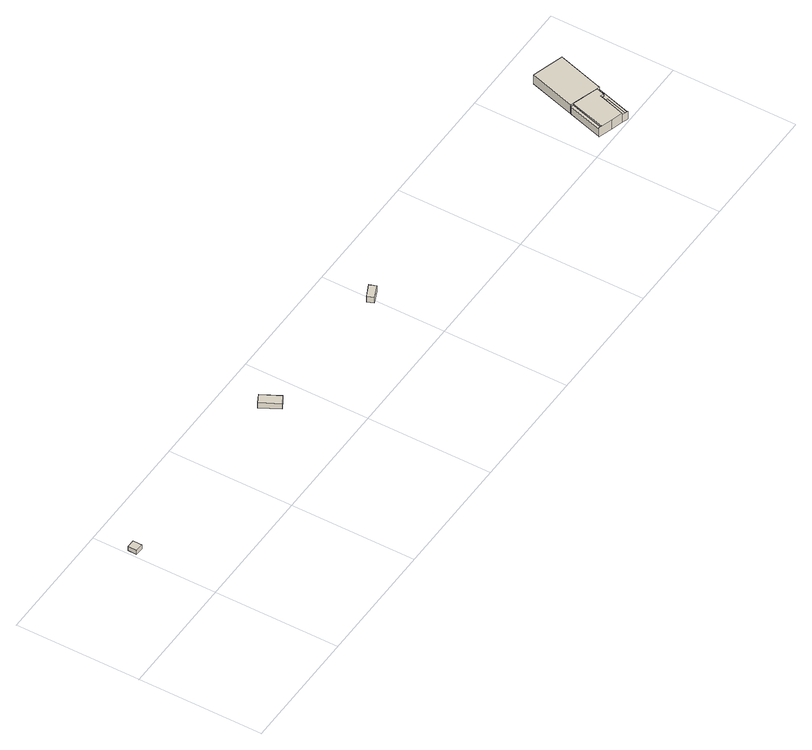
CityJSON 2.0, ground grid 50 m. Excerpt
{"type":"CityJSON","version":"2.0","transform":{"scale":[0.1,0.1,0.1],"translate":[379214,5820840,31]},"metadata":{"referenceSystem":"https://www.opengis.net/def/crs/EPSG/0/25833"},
"CityObjects":{
"building1":{"type":"Building","attributes":{"Gemeindeschluessel":"11000005","BezugspunktDach":"2200","function":"31001_3210","measuredHeight":1.9,"storeysAboveGround":1},"address":[{"country":"Germany","locality":"Berlin","thoroughfareNumber":"25 (1)","thoroughfareName":"Elsgrabenweg"}],"geometry":[{"type":"Solid","lod":"1","boundaries":[[[[0,1,2,3]],[[4,5,6,7]],[[4,7,3,2]],[[5,4,2,1]],[[6,5,1,0]],[[7,6,0,3]]]]}]},
"building2":{"type":"Building","attributes":{"Gemeindeschluessel":"11000005","BezugspunktDach":"2200","function":"51009_1610","measuredHeight":2.91,"storeysAboveGround":0},"address":[{"country":"Germany","locality":"Berlin"}],"geometry":[{"type":"Solid","lod":"1","boundaries":[[[[8,9,10,11]],[[12,13,14,15]],[[12,15,11,10]],[[13,12,10,9]],[[14,13,9,8]],[[15,14,8,11]]]]}]},
"building3":{"type":"Building","attributes":{"Gemeindeschluessel":"11000004","BezugspunktDach":"2200","function":"31001_2523","measuredHeight":2.84,"storeysAboveGround":1},"address":[{"country":"Germany","locality":"Berlin","thoroughfareNumber":"67 (25)","thoroughfareName":"Charlottenburger Chaussee"}],"geometry":[{"type":"Solid","lod":"1","boundaries":[[[[16,17,18,19]],[[20,21,22,23]],[[20,23,19,18]],[[21,20,18,17]],[[22,21,17,16]],[[23,22,16,19]]]]}]},
"building4":{"type":"Building","attributes":{"Gemeindeschluessel":"11000004","BezugspunktDach":"2200","function":"51009_1610","measuredHeight":3.54,"storeysAboveGround":0},"address":[{"country":"Germany","locality":"Berlin"}],"geometry":[{"type":"Solid","lod":"1","boundaries":[[[[24,25,26,27]],[[28,29,30,31]],[[28,31,27,26]],[[29,28,26,25]],[[30,29,25,24]],[[31,30,24,27]]]]}]},
"building5":{"type":"Building","attributes":{"Gemeindeschluessel":"11000004","BezugspunktDach":"2200","function":"51009_1610","measuredHeight":3.2,"storeysAboveGround":0},"address":[{"country":"Germany","locality":"Berlin"}],"geometry":[{"type":"Solid","lod":"1","boundaries":[[[[32,33,34,35,36,37,38,39]],[[40,41,42,43,44,45,46,47]],[[40,47,39,38]],[[41,40,38,37]],[[42,41,37,36]],[[43,42,36,35]],[[44,43,35,34]],[[45,44,34,33]],[[46,45,33,32]],[[47,46,32,39]]]]}]},
"building6":{"type":"Building","attributes":{"Gemeindeschluessel":"11000004","function":"31001_3071"},"address":[{"country":"Germany","locality":"Berlin","thoroughfareNumber":"67 (26)","thoroughfareName":"Charlottenburger Chaussee"}],"children":["building6-1","building6-2","building6-3"]},
"building6-1":{"type":"BuildingPart","attributes":{"BezugspunktDach":"2200","measuredHeight":5.47,"storeysAboveGround":1},"parents":["building6"],"geometry":[{"type":"MultiSurface","lod":"1","boundaries":[[[48,49,50,51,52,53,54,55,56]],[[57,58,59,60,61,45,44,62,28]],[[57,28,56,55]],[[58,57,55,54]],[[59,58,54,53]],[[60,59,53,52]],[[61,60,52,51]],[[45,61,51,50]],[[44,45,50,49]],[[28,29,63,56]],[[62,64,65,64]],[[62,44,49,48]],[[64,66,63,29]],[[66,65,64,62,48]]]}]},
"building6-2":{"type":"BuildingPart","attributes":{"BezugspunktDach":"2200","measuredHeight":5.54,"storeysAboveGround":1},"parents":["building6"],"geometry":[{"type":"MultiSurface","lod":"1","boundaries":[[[67,68,69,70,71,72,73,74,75,76,77]],[[31,30,29,64,44,43,42,41,78,79,80]],[[31,80,77,76]],[[30,31,76,75]],[[29,30,75,74]],[[66,63,74,73]],[[49,48,66,64,73,72]],[[43,44,72,71]],[[42,43,71,70]],[[41,42,70,69]],[[78,81,82,69,68]],[[79,78,68,67]],[[80,79,67,77]],[[64,29,63,66]],[[44,62,48,49]],[[62,83,64,66,48]],[[41,82,81,78]]]}]},
"building6-3":{"type":"BuildingPart","attributes":{"BezugspunktDach":"2200","measuredHeight":3.68,"storeysAboveGround":1},"parents":["building6"],"geometry":[{"type":"Solid","lod":"1","boundaries":[[[[84,85,86,87,82,81]],[[41,40,47,46,88,78]],[[40,41,82,87]],[[47,40,87,86]],[[46,47,86,85]],[[88,46,85,84]],[[78,88,84,81]],[[78,81,82,41]]]]}]}
},
"vertices":[
[36,322,42],[38,359,42],[5,360,42],[3,324,42],[5,360,23],[38,359,23],[36,322,23],[3,324,23],
[868,267,54],[903,286,54],[863,362,54],[827,343,54],[863,362,29],[903,286,29],[868,267,29],[827,343,29],
[1486,277,43],[1539,299,43],[1528,327,43],[1475,303,43],[1528,327,15],[1539,299,15],[1486,277,15],[1475,303,15],
[2602,46,45],[2644,187,45],[2633,190,45],[2590,49,45],[2633,190,10],[2644,187,10],[2602,46,10],[2590,49,10],
[2717,11,42],[2760,152,42],[2748,155,42],[2738,121,42],[2724,125,42],[2719,107,42],[2732,103,42],[2706,14,42],[2732,103,10],[2719,107,10],[2724,125,10],[2738,121,10],[2748,155,10],[2760,152,10],[2717,11,10],[2706,14,10],
[2696,171,53],[2748,155,53],[2760,152,53],[2760,154,53],[2816,340,53],[2752,359,53],[2689,378,53],[2633,192,53],[2633,190,53],[2633,192,10],[2689,378,10],[2752,359,10],[2816,340,10],[2760,154,10],[2696,171,10],[2644,187,53],[2689,173,10],[2689,173,45],[2689,173,53],
[2647,30,54],[2692,17,54],[2719,107,54],[2724,125,54],[2738,121,54],[2748,155,54],[2689,173,54],[2644,187,54],[2602,46,54],[2590,49,54],[2590,48,54],[2692,17,10],[2647,30,10],[2590,48,10],[2692,17,46],[2719,107,46],[2693,172,10],
[2717,9,46],[2717,11,46],[2706,14,46],[2732,103,46],[2717,9,10]
]}
